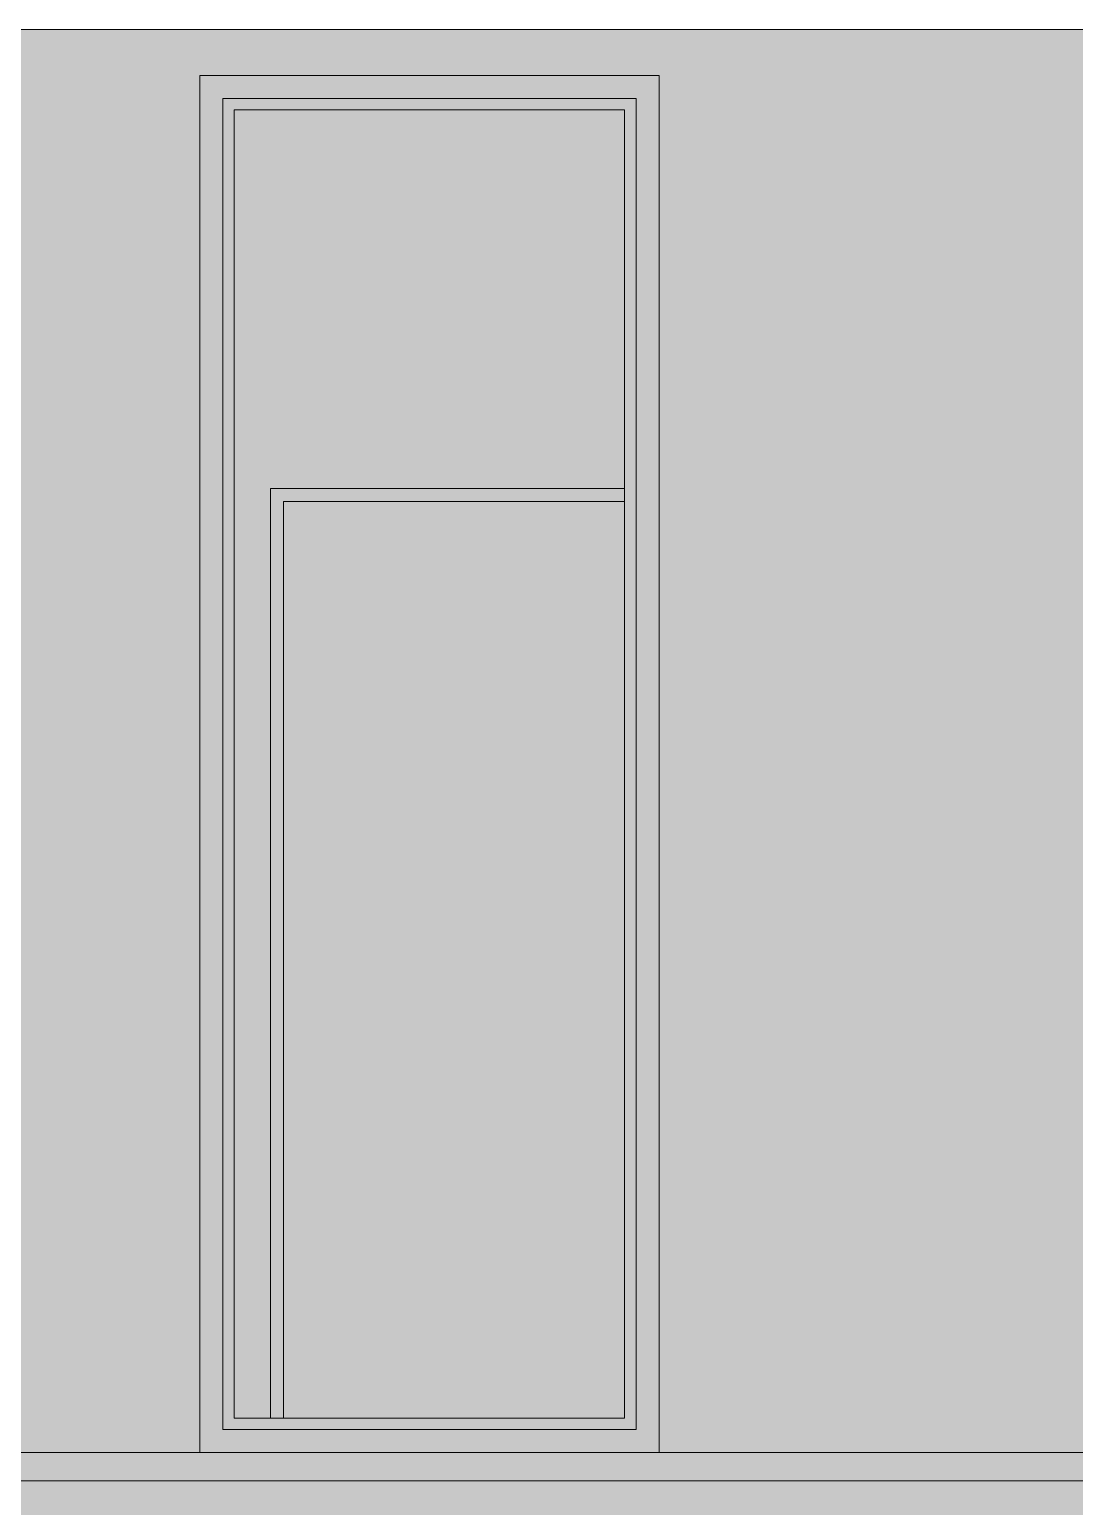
# Model space of a CAD drawing. Header units: centimetres. Extents: x -4381 to 5639, y -3920 to 4826.
# Drawn here: x 115.355 to 117.63, y 32.086 to 35.304 of the extents above; entities that cross this region are included whole.
import ezdxf
from ezdxf.xclip import XClip

# ---------------------------------------------------------------- set-up
doc = ezdxf.new("R2010")
doc.units = ezdxf.units.CM
doc.header["$MEASUREMENT"] = 0
doc.header["$XCLIPFRAME"] = 0
doc.set_wipeout_variables(frame=1)
doc.linetypes.add('Wipeout_Contour', pattern=[100, 0, -100])
for name, color, linetype, lineweight in [('0_Pen_No__1', 7, 'Continuous', 5), ('Dalles_Pen_No__1', 7, 'Continuous', 5), ('Structural - Bearing_Pen_No__1', 7, 'Continuous', 5), ('Structural - Bearing_Pen_No__18', 9, 'Continuous', 5), ('Structural - Bearing_Pen_No__7', 7, 'Continuous', 5)]:
    doc.layers.add(name, color=color, linetype=linetype, lineweight=lineweight)
for name, color, linetype in [('Dalles', 7, 'Continuous'), ('Drawing & Figure', 7, 'Continuous'), ('Structural - Bearing', 7, 'Continuous')]:
    doc.layers.add(name, color=color, linetype=linetype)
for name, color, linetype, lineweight, true_color in [('Dalles_Pen_No__178', 7, 'Continuous', 5, 0xbda888), ('Structural - Bearing_Pen_No__102', 7, 'Continuous', 5, 0xcccccc), ('Structural - Bearing_Pen_No__112', 7, 'Continuous', 5, 0xd5aaaa)]:
    doc.layers.add(name, color=color, linetype=linetype, lineweight=lineweight, true_color=true_color)

# ---------------------------------------------------------------- blocks, each defined once
blk = doc.blocks.new('Drawing_12_12', base_point=(564.4384, 32.2036))
at = {"color": 254, "linetype": 'Wipeout_Contour', "lineweight": 0, "ltscale": 517.750826}
blk.add_wipeout([(113.0797, 32.2036), (113.0797, 31.9036), (137.6797, 31.9036), (137.6797, 32.2036)], dxfattribs=at).dxf.layer = 'Dalles'
at = {"color": 254, "linetype": 'Wipeout_Contour', "lineweight": 0, "ltscale": 482.260232}
blk.add_wipeout([(115.7756, 35.1536), (115.7256, 35.1536), (115.7256, 32.2536), (115.7756, 32.2536)], dxfattribs=at).dxf.layer = 'Structural - Bearing'
at = {"color": 254, "linetype": 'Wipeout_Contour', "lineweight": 0, "ltscale": 485.909738}
blk.add_wipeout([(116.6756, 32.2536), (116.7256, 32.2536), (116.7256, 35.1536), (116.6756, 35.1536)], dxfattribs=at).dxf.layer = 'Structural - Bearing'
at = {"layer": 'Dalles_Pen_No__178', "linetype": 'Continuous', "ltscale": 10}
blk.add_hatch(color=256, dxfattribs=at).paths.add_polyline_path([(113.0797, 32.2036), (113.0797, 31.9036), (137.6797, 31.9036), (137.6797, 32.2036)])
at = {"layer": 'Structural - Bearing_Pen_No__18', "linetype": 'Continuous', "ltscale": 10}
for points in [[(115.7756, 35.1536), (115.7256, 35.1536), (115.7256, 32.2536), (115.7756, 32.2536)], [(116.6756, 32.2536), (116.7256, 32.2536), (116.7256, 35.1536), (116.6756, 35.1536)]]:
    blk.add_hatch(color=256, dxfattribs=at).paths.add_polyline_path(points)
at = {"layer": '0_Pen_No__1', "linetype": 'Continuous', "ltscale": 10}
blk.add_line((111.0333, 32.142), (137.6797, 32.142), dxfattribs=at)
at = {"color": 254, "linetype": 'Wipeout_Contour', "lineweight": 0, "ltscale": 728.296858}
blk.add_wipeout([(116.6756, 35.1536), (116.7256, 35.1536), (116.7256, 35.2036), (115.7256, 35.2036), (115.7256, 35.1536), (115.7756, 35.1536)], dxfattribs=at).dxf.layer = 'Structural - Bearing'
at = {"color": 254, "linetype": 'Wipeout_Contour', "lineweight": 0, "ltscale": 482.403315}
blk.add_wipeout([(115.8006, 35.1286), (115.7756, 35.1286), (115.7756, 32.2786), (115.8006, 32.2786)], dxfattribs=at).dxf.layer = 'Structural - Bearing'
at = {"color": 254, "linetype": 'Wipeout_Contour', "lineweight": 0, "ltscale": 485.764706}
blk.add_wipeout([(116.6506, 32.2786), (116.6756, 32.2786), (116.6756, 35.1286), (116.6506, 35.1286)], dxfattribs=at).dxf.layer = 'Structural - Bearing'
at = {"color": 254, "linetype": 'Wipeout_Contour', "lineweight": 0, "ltscale": 723.952491}
blk.add_wipeout([(115.7756, 32.2536), (115.7256, 32.2536), (115.7256, 32.2036), (116.7256, 32.2036), (116.7256, 32.2536), (116.6756, 32.2536)], dxfattribs=at).dxf.layer = 'Structural - Bearing'
at = {"layer": 'Structural - Bearing_Pen_No__18', "linetype": 'Continuous', "ltscale": 10}
for points in [[(116.6756, 35.1536), (116.7256, 35.1536), (116.7256, 35.2036), (115.7256, 35.2036), (115.7256, 35.1536), (115.7756, 35.1536)], [(115.8006, 35.1286), (115.7756, 35.1286), (115.7756, 32.2786), (115.8006, 32.2786)], [(116.6506, 32.2786), (116.6756, 32.2786), (116.6756, 35.1286), (116.6506, 35.1286)], [(115.7756, 32.2536), (115.7256, 32.2536), (115.7256, 32.2036), (116.7256, 32.2036), (116.7256, 32.2536), (116.6756, 32.2536)]]:
    blk.add_hatch(color=256, dxfattribs=at).paths.add_polyline_path(points)
at = {"color": 254, "linetype": 'Wipeout_Contour', "lineweight": 0, "ltscale": 728.23939}
blk.add_wipeout([(116.6756, 35.1536), (115.7756, 35.1536), (115.7756, 35.1286), (115.8006, 35.1286), (116.6506, 35.1286), (116.6756, 35.1286)], dxfattribs=at).dxf.layer = 'Structural - Bearing'
at = {"color": 254, "linetype": 'Wipeout_Contour', "lineweight": 0, "ltscale": 724.006391}
blk.add_wipeout([(115.7756, 32.2786), (115.7756, 32.2536), (116.6756, 32.2536), (116.6756, 32.2786), (116.6506, 32.2786), (115.8006, 32.2786)], dxfattribs=at).dxf.layer = 'Structural - Bearing'
at = {"layer": 'Structural - Bearing_Pen_No__18', "linetype": 'Continuous', "ltscale": 10}
for points in [[(116.6756, 35.1536), (115.7756, 35.1536), (115.7756, 35.1286), (115.8006, 35.1286), (116.6506, 35.1286), (116.6756, 35.1286)], [(115.7756, 32.2786), (115.7756, 32.2536), (116.6756, 32.2536), (116.6756, 32.2786), (116.6506, 32.2786), (115.8006, 32.2786)]]:
    blk.add_hatch(color=256, dxfattribs=at).paths.add_polyline_path(points)
at = {"color": 254, "linetype": 'Wipeout_Contour', "lineweight": 0, "ltscale": 484.082174}
blk.add_wipeout([(115.8006, 32.2786), (116.6506, 32.2786), (116.6506, 35.1286), (115.8006, 35.1286)], dxfattribs=at).dxf.layer = 'Structural - Bearing'
at = {"layer": 'Structural - Bearing_Pen_No__102', "linetype": 'Continuous', "ltscale": 10}
blk.add_hatch(color=256, dxfattribs=at).paths.add_polyline_path([(115.8006, 32.2786), (116.6506, 32.2786), (116.6506, 35.1286), (115.8006, 35.1286)])
at = {"color": 254, "linetype": 'Wipeout_Contour', "lineweight": 0, "ltscale": 2969.518821}
blk.add_wipeout([(127.3797, 35.3036), (113.3797, 35.3036), (113.3797, 32.2036), (114.2256, 32.2036), (114.2256, 35.2036), (115.2256, 35.2036), (115.2256, 32.2036), (115.7256, 32.2036), (115.7256, 35.2036), (116.7256, 35.2036), (116.7256, 32.2036), (117.9297, 32.2036), (117.9297, 35.2036), (118.9297, 35.2036), (118.9297, 32.2036), (120.1756, 32.2036), (120.1756, 35.2036), (121.1756, 35.2036), (121.1756, 32.2036), (122.1797, 32.2036), (122.1797, 35.2036), (124.1797, 35.2036), (124.1797, 32.2036), (127.3797, 32.2036)], dxfattribs=at).dxf.layer = 'Structural - Bearing'
at = {"layer": '0_Pen_No__1', "linetype": 'Continuous', "lineweight": 0, "ltscale": 10, "true_color": 0x000000}
blk.add_hatch(color=18, dxfattribs=at).paths.add_polyline_path([(101.4427, 23.6254), (149.8555, 23.6254), (149.8555, 33.2657), (149.6465, 33.2293), (147.352, 33.3407), (145.8167, 33.4036), (145.8167, 29.4613), (145.5167, 29.1613), (145.5167, 33.8422), (144.6021, 33.4731), (143.9824, 33.1397), (142.0701, 32.7016), (140.0959, 32.5109), (137.6797, 32.2036), (137.6797, 32.142), (111.0333, 32.142), (109.0333, 32.142), (105.2231, 32.3172), (105.2247, 29.4616), (104.9231, 29.16), (104.9231, 32.3177), (101.4427, 32.1658)])
at = {"layer": 'Structural - Bearing_Pen_No__112', "linetype": 'Continuous', "ltscale": 10}
blk.add_hatch(color=256, dxfattribs=at).paths.add_polyline_path([(127.3797, 35.3036), (113.3797, 35.3036), (113.3797, 32.2036), (114.2256, 32.2036), (114.2256, 35.2036), (115.2256, 35.2036), (115.2256, 32.2036), (115.7256, 32.2036), (115.7256, 35.2036), (116.7256, 35.2036), (116.7256, 32.2036), (117.9297, 32.2036), (117.9297, 35.2036), (118.9297, 35.2036), (118.9297, 32.2036), (120.1756, 32.2036), (120.1756, 35.2036), (121.1756, 35.2036), (121.1756, 32.2036), (122.1797, 32.2036), (122.1797, 35.2036), (124.1797, 35.2036), (124.1797, 32.2036), (127.3797, 32.2036)])
at = {"layer": 'Dalles_Pen_No__1', "linetype": 'Continuous', "ltscale": 10}
for p, q in [((139.6797, 35.3036), (111.0797, 35.3036)), ((116.7256, 32.2036), (115.7256, 32.2036))]:
    blk.add_line(p, q, dxfattribs=at)
at = {"layer": 'Structural - Bearing_Pen_No__1', "linetype": 'Continuous', "ltscale": 10}
for p, q in [((115.7256, 32.2036), (115.7256, 35.2036)), ((115.7256, 35.2036), (116.7256, 35.2036)), ((116.7256, 35.2036), (116.7256, 32.2036)), ((115.7756, 35.1536), (115.7756, 32.2536)), ((116.6756, 35.1536), (115.7756, 35.1536)), ((116.6756, 32.2536), (116.6756, 35.1536)), ((115.8006, 32.2786), (115.8006, 35.1286)), ((115.8006, 35.1286), (116.6506, 35.1286)), ((116.6506, 35.1286), (116.6506, 32.2786)), ((116.6506, 32.2786), (115.8006, 32.2786)), ((115.7756, 32.2536), (116.6756, 32.2536)), ((115.2256, 32.2036), (115.7256, 32.2036)), ((116.7256, 32.2036), (117.9297, 32.2036))]:
    blk.add_line(p, q, dxfattribs=at)
at = {"layer": 'Structural - Bearing_Pen_No__7', "linetype": 'Continuous', "ltscale": 10}
for p, q in [((115.8797, 34.2636), (115.8797, 34.3036)), ((115.8797, 34.3036), (116.6506, 34.3036)), ((115.9077, 32.2786), (115.9077, 34.2756)), ((115.9077, 34.2756), (116.6506, 34.2756)), ((115.8797, 32.2786), (115.8797, 34.2636))]:
    blk.add_line(p, q, dxfattribs=at)

msp = doc.modelspace()

# ---------------------------------------------------------------- block references
at = {"layer": 'Drawing & Figure', "color": 151, "linetype": 'Continuous', "lineweight": 5, "ltscale": 10, "true_color": 0x80c2ff}
ref = msp.add_blockref('Drawing_12_12', (564.43842, 32.20361), dxfattribs=at)
XClip(ref).set_block_clipping_path([(101.4426918859, 23.6253966175), (149.8554874385, 45.1170657245)])

doc.saveas('drawing.dxf')
